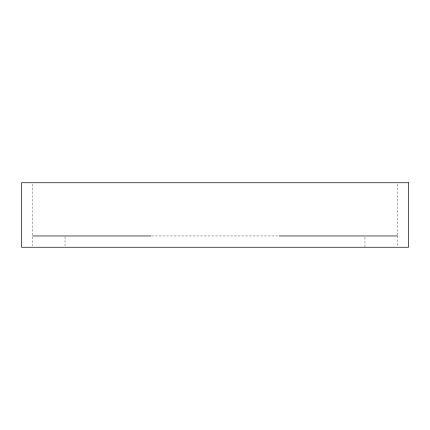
<?xml version="1.0" encoding="UTF-8"?>
<svg xmlns="http://www.w3.org/2000/svg" width="430" height="430" viewBox="0 0 430 430"><rect width="100%" height="100%" fill="white"/><g stroke="black" fill="none" stroke-linecap="round" stroke-linejoin="round"><path stroke-width="0.32" stroke-dasharray="2.15 1.61" d="M151.58 235.962L278.42 235.962M397.212 184.094L397.212 235.156M397.212 235.828L397.212 246.583M364.962 237.29L364.962 247.25M65.037 236.629L65.037 245.922M32.788 184.094L32.788 245.922"/><path stroke-width="0.64" d="M32.788 235.962L150.908 235.962M279.091 235.962L397.212 235.962M408.5 182.75L21.5 182.75L21.5 247.25L408.5 247.25L408.5 182.75"/></g></svg>
